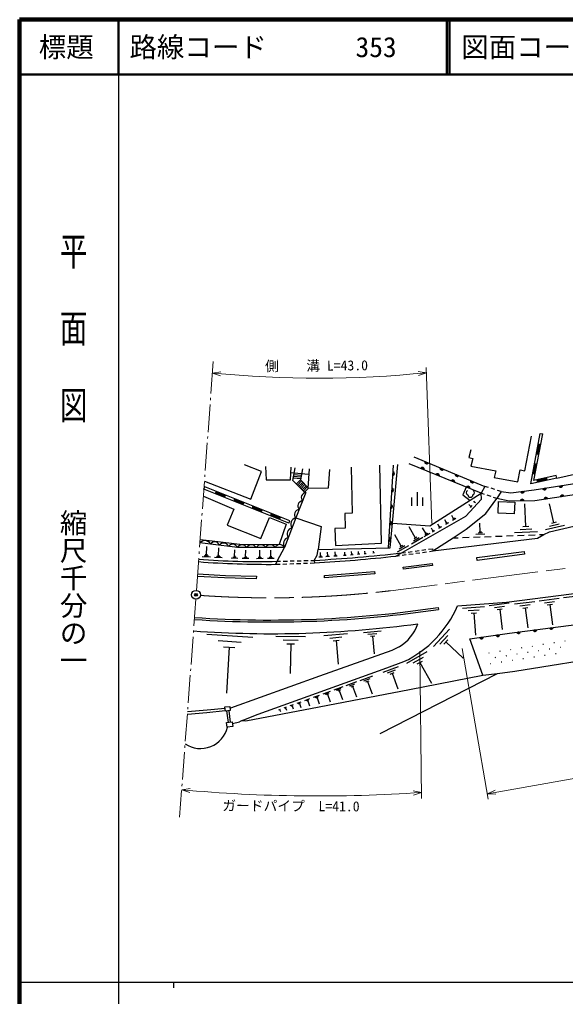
# Model space of a CAD drawing. Units: millimetres, scale not verified. Extents: x 40000 to 680000, y 20000 to 380000.
# Drawn here: x 40000 to 139350, y 202409 to 380000 of the extents above; entities that cross this region are included whole.
import ezdxf
from ezdxf.enums import TextEntityAlignment as Align

# ---------------------------------------------------------------- set-up
doc = ezdxf.new("R2010")
doc.units = ezdxf.units.MM
doc.header["$LTSCALE"] = 1000
doc.header["$PDMODE"] = 32
doc.header["$PDSIZE"] = 500
doc.linetypes.add('CHAIN', pattern=[18.5, 12, -1.5, 3.5, -1.5])
for name, color, linetype, lineweight in [('M-BGD', 7, 'Continuous', 25), ('M-BMK', 2, 'CHAIN', 13), ('M-BMK-HTXT', 7, 'Continuous', 13), ('M-BMK-SRVR', 3, 'Continuous', 25), ('M-STR-HTXT', 7, 'Continuous', 13), ('M-STR-STRD', 7, 'Continuous', 25), ('M-TTL', 2, 'Continuous', 140), ('M-TTL-BAND', 7, 'Continuous', 25), ('M-TTL-LINE', 7, 'Continuous', 50)]:
    doc.layers.add(name, color=color, linetype=linetype, lineweight=lineweight)
doc.layers.add('M-OTRS', color=6, linetype='Continuous')
doc.layers.add('M-TTL-TXT', color=7, linetype='Continuous')
doc.styles.add('@ＭＳ ゴシック', font='')
doc.styles.add('ＭＳ ゴシック', font='')
doc.styles.get('@ＭＳ ゴシック').set_extended_font_data('@MS Gothic')
doc.styles.get('ＭＳ ゴシック').set_extended_font_data('MS Gothic')

msp = doc.modelspace()

# ---------------------------------------------------------------- linework, layer by layer
at = {"layer": 'M-BGD'}
for p, q in [((133041, 295603), (134772, 304773)), ((133609, 296190), (135214, 304690)), ((134772, 304773), (135214, 304690)), ((134153, 301012), (134487, 302781)), ((134242, 300996), (134576, 302764)), ((134330, 300979), (134664, 302748)), ((134841, 302714), (134399, 302798)), ((134419, 300962), (134753, 302731)), ((111754, 300509), (124691, 295129)), ((134065, 301029), (134507, 300946)), ((107125, 283940), (108038, 298997)), ((107859, 288447), (108816, 299083)), ((124036, 293872), (110911, 299256)), ((133486, 297475), (133819, 299244)), ((133574, 297458), (133908, 299227)), ((133662, 297441), (133996, 299210)), ((134173, 299177), (133731, 299260)), ((133751, 297425), (134085, 299194)), ((89366, 297671), (92606, 297368)), ((89819, 296713), (91165, 296555)), ((89874, 297009), (91219, 296851)), ((89930, 297304), (91273, 297147)), ((137769, 296653), (133041, 295603)), ((133397, 297492), (133839, 297408)), ((137671, 297092), (133609, 296190)), ((135933, 296614), (134176, 296224)), ((136011, 296263), (135914, 296702)), ((137769, 296653), (137671, 297092)), ((73548, 294627), (73715, 295045)), ((89164, 288869), (73715, 295045)), ((90357, 295549), (91119, 296352)), ((90572, 295339), (91323, 296132)), ((90786, 295130), (91527, 295911)), ((91001, 294920), (91731, 295690)), ((91215, 294710), (91935, 295469)), ((91430, 294501), (92139, 295248)), ((91645, 294291), (92343, 295027)), ((124691, 295129), (124036, 293872)), ((125327, 294931), (124691, 295129)), ((134157, 296312), (134254, 295873)), ((135953, 296526), (134196, 296136)), ((135972, 296439), (134215, 296048)), ((135992, 296351), (134235, 295960)), ((88997, 288451), (73548, 294627)), ((75793, 294214), (75626, 293796)), ((77331, 293211), (75659, 293880)), ((77364, 293295), (75693, 293963)), ((77398, 293379), (75726, 294047)), ((77431, 293462), (75760, 294130)), ((77297, 293128), (77464, 293546)), ((111358, 293084), (111358, 291584)), ((112358, 294084), (112358, 291584)), ((113358, 293084), (113358, 291584)), ((124068, 292783), (124036, 293872)), ((124614, 293680), (124036, 293872)), ((125800, 293287), (125088, 293523)), ((126520, 294560), (125804, 294783)), ((126852, 292937), (126275, 293129)), ((127633, 294213), (126852, 292937)), ((127633, 294213), (126998, 294411)), ((79136, 292878), (78969, 292460)), ((80674, 291875), (79002, 292543)), ((80707, 291959), (79036, 292627)), ((80740, 292042), (79069, 292710)), ((80774, 292126), (79102, 292794)), ((80640, 291792), (80807, 292209)), ((82479, 291541), (82311, 291123)), ((84050, 290622), (82378, 291291)), ((84083, 290706), (82412, 291374)), ((84117, 290789), (82445, 291458)), ((122072, 291544), (121749, 291847)), ((122148, 291625), (121997, 291464)), ((122304, 291630), (122002, 291307)), ((122857, 292221), (122647, 292417)), ((122935, 292304), (122778, 292137)), ((132140, 287820), (131982, 291992)), ((137222, 288500), (136412, 291970)), ((84016, 290539), (82345, 291207)), ((83983, 290455), (84150, 290873)), ((85821, 290205), (85654, 289787)), ((87359, 289202), (85688, 289871)), ((87392, 289286), (85721, 289954)), ((87426, 289370), (85754, 290038)), ((87459, 289453), (85788, 290121)), ((87326, 289119), (87493, 289537)), ((118999, 289244), (118647, 289858)), ((88997, 288451), (89164, 288869)), ((112054, 285749), (110877, 287806)), ((116443, 287750), (116145, 288270)), ((116777, 287769), (116257, 287471)), ((116573, 287824), (116313, 287676)), ((117697, 288483), (117373, 289049)), ((118061, 288503), (117495, 288179)), ((117838, 288564), (117555, 288402)), ((119394, 289266), (118779, 288914)), ((119153, 289332), (118845, 289156)), ((123842, 286848), (123781, 288467)), ((132661, 287840), (131618, 287800)), ((139160, 288037), (135689, 287227)), ((138191, 288268), (136456, 287863)), ((137656, 288601), (136788, 288398)), ((109461, 284266), (108285, 286323)), ((113978, 286530), (113353, 287621)), ((114679, 286569), (113588, 285944)), ((114328, 286549), (113783, 286237)), ((114114, 286608), (113841, 286452)), ((115235, 287044), (114963, 287519)), ((115540, 287061), (115065, 286790)), ((115354, 287112), (115116, 286976)), ((122613, 285914), (123813, 285960)), ((124667, 286474), (123048, 286412)), ((124255, 286661), (123445, 286630)), ((124045, 286855), (123640, 286840)), ((124612, 285990), (125811, 286035)), ((126611, 286066), (127810, 286111)), ((128609, 286141), (129808, 286187)), ((134266, 286856), (130093, 286698)), ((130608, 286217), (131807, 286262)), ((133203, 287338), (131117, 287259)), ((132606, 286293), (133805, 286338)), ((134605, 286368), (135405, 286399)), ((74005, 282692), (74094, 284232)), ((110784, 284341), (108727, 283164)), ((110123, 284303), (109094, 283715)), ((109718, 284414), (109204, 284119)), ((113376, 285823), (111319, 284647)), ((112715, 285786), (111686, 285198)), ((112311, 285896), (111796, 285602)), ((115205, 283404), (118922, 285775)), ((119015, 285778), (119815, 285809)), ((120615, 285839), (121814, 285884)), ((74379, 282478), (73609, 282522)), ((74198, 282681), (73813, 282703)), ((76557, 282336), (75851, 282377)), ((76391, 282523), (76038, 282543)), ((76214, 282533), (76296, 283946)), ((79133, 282365), (79161, 283570)), ((81130, 282317), (81158, 283515)), ((83714, 282300), (83703, 283525)), ((85732, 282316), (85721, 283534)), ((94348, 283647), (107441, 283947)), ((94957, 282443), (94622, 282421)), ((94789, 282432), (94745, 283101)), ((96425, 282372), (95756, 282327)), ((96247, 282528), (95912, 282506)), ((96080, 282517), (96035, 283186)), ((97820, 282464), (97199, 282423)), ((97654, 282608), (97344, 282588)), ((97499, 282598), (97458, 283219)), ((99469, 282597), (98976, 282556)), ((99335, 282710), (99089, 282689)), ((99212, 282700), (99171, 283192)), ((100718, 282691), (100225, 282650)), ((100584, 282804), (100338, 282784)), ((100461, 282794), (100420, 283287)), ((101919, 282791), (101485, 282755)), ((101801, 282891), (101585, 282873)), ((101693, 282882), (101657, 283315)), ((103065, 282887), (102688, 282855)), ((102876, 282871), (102837, 283342)), ((104604, 283033), (104316, 283004)), ((104460, 283018), (104424, 283379)), ((108504, 282460), (109131, 282548)), ((109506, 283033), (110234, 283131)), ((109626, 282618), (110369, 282723)), ((110730, 283198), (111473, 283298)), ((110864, 282792), (111607, 282897)), ((111968, 283365), (112712, 283465)), ((112102, 282967), (112844, 283071)), ((113207, 283532), (113950, 283632)), ((113339, 283141), (114082, 283246)), ((114446, 283698), (115174, 283796)), ((114577, 283315), (115205, 283404)), ((115174, 283796), (115205, 283404)), ((74753, 282263), (73213, 282352)), ((76900, 282140), (75488, 282221)), ((79729, 282050), (78524, 282077)), ((79431, 282207), (78828, 282221)), ((79284, 282361), (78982, 282368)), ((81722, 282004), (80525, 282031)), ((81426, 282160), (80828, 282174)), ((81280, 282314), (80981, 282320)), ((84329, 281999), (83104, 281988)), ((84021, 282149), (83409, 282144)), ((83867, 282301), (83561, 282299)), ((86343, 282017), (85125, 282006)), ((86038, 282166), (85429, 282161)), ((85884, 282317), (85579, 282315)), ((86664, 280969), (87418, 280997)), ((86868, 281522), (87506, 281537)), ((87918, 281015), (88667, 281043)), ((88006, 281549), (88756, 281568)), ((89167, 281061), (89916, 281089)), ((89255, 281580), (90005, 281598)), ((90416, 281108), (91166, 281136)), ((90505, 281610), (91255, 281629)), ((91665, 281154), (92415, 281182)), ((91755, 281641), (92505, 281659)), ((92914, 281200), (93669, 281228)), ((93004, 281671), (93643, 281687)), ((93643, 281687), (93669, 281228)), ((95135, 282286), (94466, 282242)), ((139011, 274907), (142675, 275379)), ((125433, 273487), (129100, 273960)), ((130090, 273756), (133757, 274229)), ((131066, 273416), (132900, 273652)), ((134552, 274332), (138217, 274804)), ((135527, 273992), (137360, 274228)), ((136044, 273593), (136961, 273711)), ((136503, 273652), (136975, 269986)), ((120580, 272989), (124619, 273281)), ((121626, 272557), (123645, 272703)), ((122167, 272089), (123177, 272162)), ((122672, 272125), (122963, 268087)), ((126409, 273147), (128243, 273383)), ((126927, 272748), (127843, 272866)), ((127385, 272807), (127858, 269139)), ((131584, 273017), (132500, 273135)), ((132042, 273076), (132515, 269409)), ((74098, 268267), (82485, 267745)), ((95365, 268007), (99655, 268406)), ((102571, 268571), (105787, 268871)), ((103412, 268244), (105020, 268394)), ((115335, 266005), (118258, 269153)), ((76129, 267088), (80323, 266827)), ((86667, 267911), (92053, 267841)), ((88004, 267221), (90698, 267185)), ((88669, 266538), (90016, 266521)), ((89342, 266530), (89272, 261143)), ((96487, 267570), (98632, 267770)), ((97074, 267084), (98146, 267184)), ((97610, 267134), (98009, 262844)), ((103852, 267879), (104656, 267954)), ((104254, 267917), (104553, 264701)), ((116459, 266427), (117921, 268001)), ((117218, 266455), (117949, 267242)), ((117583, 266849), (120731, 263926)), ((124326, 260819), (121929, 267435)), ((137330, 266683), (137231, 266667)), ((139306, 266989), (139208, 266974)), ((77112, 265974), (79209, 265844)), ((78161, 265909), (77639, 257521)), ((110453, 262994), (114189, 265114)), ((125472, 264844), (125373, 264828)), ((127448, 265150), (127349, 265135)), ((129425, 265457), (129326, 265441)), ((130566, 264622), (130467, 264606)), ((131401, 265763), (131302, 265748)), ((132542, 264928), (132444, 264913)), ((133377, 266070), (133279, 266054)), ((134519, 265235), (134420, 265219)), ((135354, 266376), (135255, 266361)), ((136495, 265541), (136396, 265526)), ((137637, 264706), (137538, 264691)), ((138472, 265848), (138373, 265832)), ((111652, 263057), (113520, 264117)), ((112384, 262855), (113318, 263385)), ((112851, 263120), (114971, 259384)), ((125778, 262867), (125680, 262852)), ((126613, 264009), (126515, 263993)), ((127755, 263174), (127656, 263158)), ((128590, 264315), (128491, 264300)), ((129731, 263480), (129632, 263465)), ((131708, 263787), (131609, 263771)), ((133684, 264093), (133585, 264078)), ((135660, 264400), (135561, 264384)), ((105630, 250220), (127000, 261123)), ((106146, 261349), (108971, 262364)), ((106979, 261249), (108392, 261757)), ((107459, 261023), (108165, 261277)), ((107812, 261150), (108827, 258324)), ((99468, 258947), (101406, 259643)), ((101989, 259852), (104267, 260670)), ((102660, 259772), (103800, 260181)), ((103048, 259589), (103617, 259794)), ((103332, 259692), (104151, 257413)), ((95243, 257430), (96611, 257921)), ((95647, 257382), (96331, 257627)), ((97230, 258143), (98866, 258731)), ((97712, 258085), (98530, 258379)), ((97990, 257954), (98399, 258101)), ((98195, 258028), (98782, 256392)), ((100039, 258879), (101008, 259227)), ((100368, 258723), (100853, 258897)), ((100611, 258810), (101307, 256872)), ((90516, 255732), (91251, 255996)), ((90766, 255614), (91133, 255746)), ((91911, 256233), (92832, 256564)), ((92183, 256201), (92643, 256366)), ((92339, 256127), (92569, 256209)), ((92454, 256168), (92785, 255248)), ((93480, 256796), (94610, 257202)), ((93813, 256757), (94378, 256959)), ((94005, 256666), (94288, 256768)), ((94146, 256717), (94552, 255587)), ((95879, 257272), (96221, 257395)), ((96050, 257333), (96541, 255966)), ((77669, 254306), (77988, 252229)), ((78065, 254345), (78312, 252277)), ((87193, 254538), (87485, 254643)), ((87339, 254591), (87470, 254225)), ((88173, 254890), (88596, 255042)), ((88317, 254823), (88529, 254899)), ((88423, 254861), (88575, 254437)), ((89276, 255286), (89846, 255491)), ((89470, 255195), (89755, 255298)), ((89612, 255246), (89817, 254676)), ((90950, 255680), (91214, 254945)), ((78748, 252011), (80017, 252359)), ((80542, 252568), (80017, 252359))]:
    msp.add_line(p, q, dxfattribs=at)
for points in [[(137769, 296653), (148497, 299037), (149674, 307779)], [(122126, 301778), (121749, 300381), (122510, 300189), (122140, 298830), (126647, 297952), (126375, 296737), (130701, 295977), (131088, 298124), (131942, 297948), (133166, 304274)], [(119698, 273427), (128620, 274071), (161740, 278343), (179200, 280792), (196703, 284383), (243652, 293189), (265121, 297234), (288171, 301767)], [(127633, 294213), (129416, 293946), (133635, 294518), (143370, 296006), (176428, 301607)], [(73657, 296100), (82089, 292816), (84058, 297828), (80920, 299045)], [(84752, 298721), (84859, 296319), (89310, 296341), (89406, 298614)], [(92563, 294824), (91859, 294081), (89717, 296174), (90151, 298486)], [(100374, 298600), (100514, 290240), (99191, 290187), (99261, 287524), (97372, 287460), (97517, 284384), (105898, 284837), (105538, 299017)], [(176765, 299748), (143693, 294024), (133798, 292511), (129127, 292463), (126852, 292937)], [(135405, 286399), (136467, 286895), (145321, 288962), (159248, 293804), (170600, 297683), (176765, 299748)], [(91489, 298330), (91126, 296344), (92563, 294824)], [(92702, 298329), (92456, 294805), (96224, 294870), (96449, 298185)], [(121272, 295006), (120647, 293593), (121976, 292564)], [(121929, 267435), (129162, 268470), (147345, 270826), (162457, 273241), (180009, 276049), (197726, 279172), (244622, 287692), (266187, 291559), (289257, 295934)], [(73452, 293329), (79023, 290963), (77814, 288081), (83898, 285647), (85483, 289474), (88541, 288257), (87260, 284558), (80552, 284526), (75060, 285183), (72867, 285420)], [(92117, 294025), (90255, 289389), (88215, 284045)], [(107441, 283947), (107859, 288447), (114690, 287937), (124036, 293872)], [(127000, 261123), (130152, 261514), (148259, 264432), (163468, 266938), (181061, 269727), (198924, 272615), (224200, 276980), (245875, 280836), (267410, 284931), (284263, 288216), (304602, 294283)], [(108504, 282460), (121209, 289728), (124068, 292783)], [(118922, 285775), (121304, 287349), (124875, 290231), (126852, 292937)], [(90255, 289389), (94893, 287813), (94348, 283647)], [(115205, 283404), (134237, 285702), (135405, 286399)], [(88215, 284045), (79641, 284008), (74778, 284648), (72829, 284895)], [(86664, 280969), (86868, 281522), (88266, 284140)], [(93643, 281687), (94177, 282608), (94348, 283647)], [(109091, 265988), (107728, 265321), (94591, 260627), (78369, 254843), (78277, 254834)], [(80542, 252568), (83436, 253720), (106871, 262137), (109953, 263278)], [(110941, 258202), (124326, 260819), (127000, 261123)], [(80542, 252568), (81201, 252515), (94525, 255080), (110941, 258202)], [(70540, 253754), (74062, 254017), (77448, 254399)], [(77413, 254751), (74156, 254437), (70569, 254142)]]:
    msp.add_lwpolyline(points, dxfattribs=at)
for points in [[(127153, 292380), (130107, 292287), (130040, 290159), (127087, 290251)], [(77384, 255042), (78248, 255128), (78322, 254371), (77459, 254285)], [(77675, 252183), (78700, 252335), (78822, 251511), (77797, 251360)]]:
    msp.add_lwpolyline(points, close=True, dxfattribs=at)
for centre, radius, start, end in [((113290, 298222), 354, 346.49384, 148.89902), ((113290, 298222), 283, 348.71788, 146.67498), ((113290, 298222), 212, 352.4642, 142.92865), ((113290, 298222), 142, 0.17593, 135.21692), ((114088, 299597), 354, 166.21784, 328.62302), ((114088, 299597), 283, 168.44188, 326.39898), ((114088, 299597), 212, 172.1882, 322.65265), ((114088, 299597), 142, 179.89993, 314.94092), ((114088, 299597), 100, 190.2176, 304.62326), ((116858, 298445), 354, 166.21784, 328.62302), ((116858, 298445), 283, 168.44188, 326.39898), ((116858, 298445), 212, 172.1882, 322.65265), ((116858, 298445), 142, 179.89993, 314.94092), ((116858, 298445), 100, 190.2176, 304.62326), ((107890, 297460), 354, 275.3306, 77.73578), ((107890, 297460), 283, 277.55464, 75.51174), ((107890, 297460), 212, 281.30097, 71.76542), ((107890, 297460), 142, 289.0127, 64.05369), ((107890, 297460), 100, 299.33036, 53.73602), ((113290, 298222), 100, 10.4936, 124.89926), ((116065, 297083), 354, 346.49384, 148.89902), ((116065, 297083), 283, 348.71788, 146.67498), ((116065, 297083), 212, 352.4642, 142.92865), ((116065, 297083), 142, 0.17593, 135.21692), ((116065, 297083), 100, 10.4936, 124.89926), ((119628, 297293), 354, 166.21784, 328.62302), ((119628, 297293), 283, 168.44188, 326.39898), ((119628, 297293), 212, 172.1882, 322.65265), ((119628, 297293), 142, 179.89993, 314.94092), ((119628, 297293), 100, 190.2176, 304.62326), ((107709, 294466), 354, 275.3306, 77.73578), ((118841, 295945), 354, 346.49384, 148.89902), ((118841, 295945), 283, 348.71788, 146.67498), ((118841, 295945), 212, 352.4642, 142.92865), ((118841, 295945), 142, 0.17593, 135.21692), ((118841, 295945), 100, 10.4936, 124.89926), ((121617, 294806), 354, 346.49384, 148.89902), ((121617, 294806), 283, 348.71788, 146.67498), ((121617, 294806), 212, 352.4642, 142.92865), ((121617, 294806), 142, 0.17593, 135.21692), ((121617, 294806), 100, 10.4936, 124.89926), ((122398, 296141), 354, 166.21784, 328.62302), ((122398, 296141), 283, 168.44188, 326.39898), ((122398, 296141), 212, 172.1882, 322.65265), ((122398, 296141), 142, 179.89993, 314.94092), ((122398, 296141), 100, 190.2176, 304.62326), ((135529, 294862), 354, 197.49131, 359.89649), ((135529, 294862), 283, 199.71535, 357.67245), ((135529, 294862), 212, 203.46168, 353.92613), ((135529, 294862), 142, 211.17341, 346.2144), ((135529, 294862), 100, 221.49107, 335.89674), ((138494, 295316), 354, 197.49131, 359.89649), ((138494, 295316), 283, 199.71535, 357.67245), ((138494, 295316), 212, 203.46168, 353.92613), ((138494, 295316), 142, 211.17341, 346.2144), ((138494, 295316), 100, 221.49107, 335.89674), ((92218, 293087), 943, 96.13497, 220.08034), ((107709, 294466), 283, 277.55464, 75.51174), ((107709, 294466), 212, 281.30097, 71.76542), ((107709, 294466), 142, 289.0127, 64.05369), ((107709, 294466), 100, 299.33036, 53.73602), ((121700, 293996), 402, 116.08703, 255.33416), ((122048, 293607), 450, 180, 0), ((122397, 293996), 402, 284.66584, 63.91297), ((131518, 294286), 354, 196.51081, 358.91599), ((131518, 294286), 283, 198.73485, 356.69195), ((131518, 294286), 212, 202.48117, 352.94562), ((131518, 294286), 142, 210.1929, 345.23389), ((131518, 294286), 100, 220.51057, 334.91623), ((135788, 292760), 354, 17.49131, 179.89649), ((135788, 292760), 283, 19.71535, 177.67245), ((138754, 293214), 354, 17.49131, 179.89649), ((138754, 293214), 283, 19.71535, 177.67245), ((138754, 293214), 212, 23.46168, 173.92613), ((138754, 293214), 142, 31.17341, 166.2144), ((138754, 293214), 100, 41.49107, 155.89674), ((91597, 291542), 943, 96.13497, 220.08034), ((107527, 291471), 354, 275.3306, 77.73578), ((107527, 291471), 283, 277.55464, 75.51174), ((107527, 291471), 212, 281.30097, 71.76542), ((107527, 291471), 142, 289.0127, 64.05369), ((107527, 291471), 100, 299.33036, 53.73602), ((131463, 292433), 354, 9.38655, 171.79173), ((131463, 292433), 283, 11.61059, 169.56769), ((131463, 292433), 212, 15.35691, 165.82136), ((131463, 292433), 142, 23.06864, 158.10963), ((131463, 292433), 100, 33.38631, 147.79197), ((135788, 292760), 212, 23.46168, 173.92613), ((135788, 292760), 142, 31.17341, 166.2144), ((135788, 292760), 100, 41.49107, 155.89674), ((90976, 289997), 943, 96.13497, 220.08034), ((90530, 288264), 1159, 103.7667, 214.46112), ((107346, 288477), 354, 275.3306, 77.73578), ((107346, 288477), 283, 277.55464, 75.51174), ((107346, 288477), 212, 281.30097, 71.76542), ((107346, 288477), 142, 289.0127, 64.05369), ((107346, 288477), 100, 299.33036, 53.73602), ((89851, 286482), 1159, 103.7667, 214.46112), ((73714, 284062), 1215, 28.84023, 136.75103), ((75534, 284127), 918, 19.59569, 145.39904), ((77155, 283914), 918, 19.59569, 145.39904), ((78776, 283700), 918, 19.59569, 145.39904), ((80500, 283526), 985, 29.75057, 150.73958), ((82215, 283534), 985, 29.75057, 150.73958), ((83930, 283541), 985, 29.75057, 150.73958), ((85645, 283548), 985, 29.75057, 150.73958), ((87360, 283556), 985, 29.75057, 150.73958), ((89171, 284701), 1159, 103.7667, 214.46112), ((107165, 285482), 354, 275.3306, 77.73578), ((107165, 285482), 283, 277.55464, 75.51174), ((107165, 285482), 212, 281.30097, 71.76542), ((107165, 285482), 142, 289.0127, 64.05369), ((107165, 285482), 100, 299.33036, 53.73602), ((76969, 572323), 291114, 273.28345, 276.41695), ((76969, 572323), 291573, 273.28345, 276.20887), ((85087, 440506), 159545, 265.50197, 270.56633), ((83439, 426677), 145196, 265.72131, 271.35309), ((101399, 281244), 19899, 295.46027, 336.86893), ((85881, 465108), 196754, 265.85888, 277.77317), ((105118, 272697), 7798, 300.63352, 341.02908), ((127023, 268218), 354, 196.94155, 359.34672), ((127023, 268218), 283, 199.16559, 357.12269), ((127023, 268218), 212, 202.91191, 353.37636), ((127023, 268218), 142, 210.62364, 345.66463), ((127023, 268218), 100, 220.9413, 335.34697), ((130809, 268738), 354, 196.18, 358.58518), ((130809, 268738), 283, 198.40404, 356.36114), ((130809, 268738), 212, 202.15037, 352.61482), ((130809, 268738), 142, 209.8621, 344.90309), ((130809, 268738), 100, 220.17976, 334.58542), ((133784, 269123), 354, 196.18, 358.58518), ((133784, 269123), 283, 198.40404, 356.36114), ((133784, 269123), 212, 202.15037, 352.61482), ((133784, 269123), 142, 209.8621, 344.90309), ((133784, 269123), 100, 220.17976, 334.58542), ((136759, 269509), 354, 196.18, 358.58518), ((136759, 269509), 283, 198.40404, 356.36114), ((136759, 269509), 212, 202.15037, 352.61482), ((136759, 269509), 142, 209.8621, 344.90309), ((136759, 269509), 100, 220.17976, 334.58542), ((124053, 267793), 354, 196.94155, 359.34672), ((124053, 267793), 283, 199.16559, 357.12269), ((124053, 267793), 212, 202.91191, 353.37636), ((124053, 267793), 142, 210.62364, 345.66463), ((124053, 267793), 100, 220.9413, 335.34697), ((72915, 252566), 5085, 236.81515, 346.38196)]:
    msp.add_arc(centre, radius, start, end, dxfattribs=at)
at = {"layer": 'M-BMK'}
msp.add_line((171046, 284253), (107494, 276162), dxfattribs=at)
msp.add_arc((85649, 460409), 185537, 266.06165, 276.76154, dxfattribs=at)
at = {"layer": 'M-BMK-HTXT'}
for p, q in [((74831, 311999), (75264, 317853)), ((74743, 310803), (74772, 311202)), ((74315, 305019), (74684, 310005)), ((74227, 303822), (74257, 304221)), ((73800, 298038), (74168, 303024)), ((73711, 296841), (73741, 297240)), ((73284, 291057), (73652, 296043)), ((73195, 289860), (73225, 290259)), ((72768, 284076), (73137, 289062)), ((72680, 282879), (72709, 283278)), ((72188, 276228), (72621, 282081)), ((71740, 269763), (72104, 274631)), ((71650, 268566), (71680, 268965)), ((71217, 262783), (71590, 267769)), ((71127, 261586), (71157, 261985)), ((70694, 255802), (71067, 260788)), ((70604, 254606), (70634, 255004)), ((70170, 248822), (70544, 253808)), ((70081, 247625), (70111, 248024)), ((69647, 241841), (70021, 246827)), ((69133, 234979), (69498, 239847)), ((69558, 240645), (69588, 241044))]:
    msp.add_line(p, q, dxfattribs=at)
at = {"layer": 'M-BMK-SRVR'}
msp.add_circle((72115, 275431), 800, dxfattribs=at)
at = {"layer": 'M-OTRS'}
msp.add_point((72115, 275431), dxfattribs=at)
at = {"layer": 'M-STR-HTXT'}
for p, q in [((115027, 288401), (114017, 316739)), ((75108, 315739), (76637, 315966)), ((75108, 315739), (76564, 315220)), ((114050, 315798), (112520, 316020)), ((114050, 315798), (112595, 315274)), ((112852, 265175), (113171, 238403)), ((120536, 265679), (125311, 238286)), ((125140, 239271), (249784, 260999)), ((69508, 239981), (71036, 240219)), ((69508, 239981), (70968, 239472)), ((113158, 239508), (111635, 239778)), ((125140, 239271), (126553, 239898)), ((113158, 239508), (111687, 239030)), ((125140, 239271), (126682, 239160))]:
    msp.add_line(p, q, dxfattribs=at)
for radius, start, end in [(196868, 264.41032, 275.76265), (272817, 264.78965, 273.96712)]:
    msp.add_arc((94283, 511671), radius, start, end, dxfattribs=at)
at = {"layer": 'M-STR-STRD'}
msp.add_line((116164, 273123), (116217, 272769), dxfattribs=at)
for points in [[(123215, 282176), (131847, 283291), (131910, 282806), (123278, 281691)], [(109831, 280448), (115083, 281132), (115134, 280741), (109882, 280058)], [(95477, 278924), (104604, 279661), (104640, 279217), (95513, 278480)]]:
    msp.add_lwpolyline(points, close=True, dxfattribs=at)
msp.add_lwpolyline([(72411, 279236), (77480, 278961), (83104, 278807), (83085, 278332), (77283, 278531), (72376, 278762)], dxfattribs=at)
for radius in [205982, 205624]:
    msp.add_arc((85603, 476463), radius, 266.16625, 278.5471, dxfattribs=at)
at = {"layer": 'M-TTL'}
for p, q in [((40000, 380000), (40000, 20000)), ((680000, 380000), (40000, 380000))]:
    msp.add_line(p, q, dxfattribs=at)
at = {"layer": 'M-TTL-BAND'}
for p, q in [((58000, 370000), (58000, 20000)), ((40000, 205000), (579000, 205000)), ((68000, 205000), (68000, 204000))]:
    msp.add_line(p, q, dxfattribs=at)
at = {"layer": 'M-TTL-LINE'}
for p, q in [((58000, 380000), (58000, 370000)), ((117750, 380000), (117750, 370000)), ((118250, 380000), (118250, 370000)), ((40000, 370000), (680000, 370000))]:
    msp.add_line(p, q, dxfattribs=at)

# ---------------------------------------------------------------- texts
at = {"layer": 'M-STR-HTXT', "style": 'ＭＳ ゴシック'}
for s, rotation, p in [('側\u3000\u3000溝 L=43.0', 0.499, (94061, 315612)), ('ガードパイプ  L=41.0', 359.661, (89390, 235571))]:
    msp.add_text(s, height=1833, rotation=rotation, dxfattribs=at).set_placement(p, align=Align.BOTTOM_CENTER)
at = {"layer": 'M-TTL-BAND', "style": '@ＭＳ ゴシック', "width": 1.4}
msp.add_text('平  面  図', height=3666, rotation=270, dxfattribs=at).set_placement((49777, 306475), align=Align.MIDDLE_RIGHT)
at = {"layer": 'M-TTL-BAND', "style": '@ＭＳ ゴシック'}
msp.add_text('縮尺千分の一', height=3666, rotation=270, dxfattribs=at).set_placement((49777, 261030), align=Align.MIDDLE_RIGHT)
at = {"layer": 'M-TTL-TXT', "style": 'ＭＳ ゴシック'}
msp.add_text('標題', height=3666, dxfattribs=at).set_placement((48500, 375000), align=Align.MIDDLE_CENTER)
for s, p in [('路線コード', (60000, 375000)), ('353', (101142, 375000)), ('図面コード', (120380, 375000))]:
    msp.add_text(s, height=3666, dxfattribs=at).set_placement(p, align=Align.MIDDLE_LEFT)

doc.saveas('drawing.dxf')
